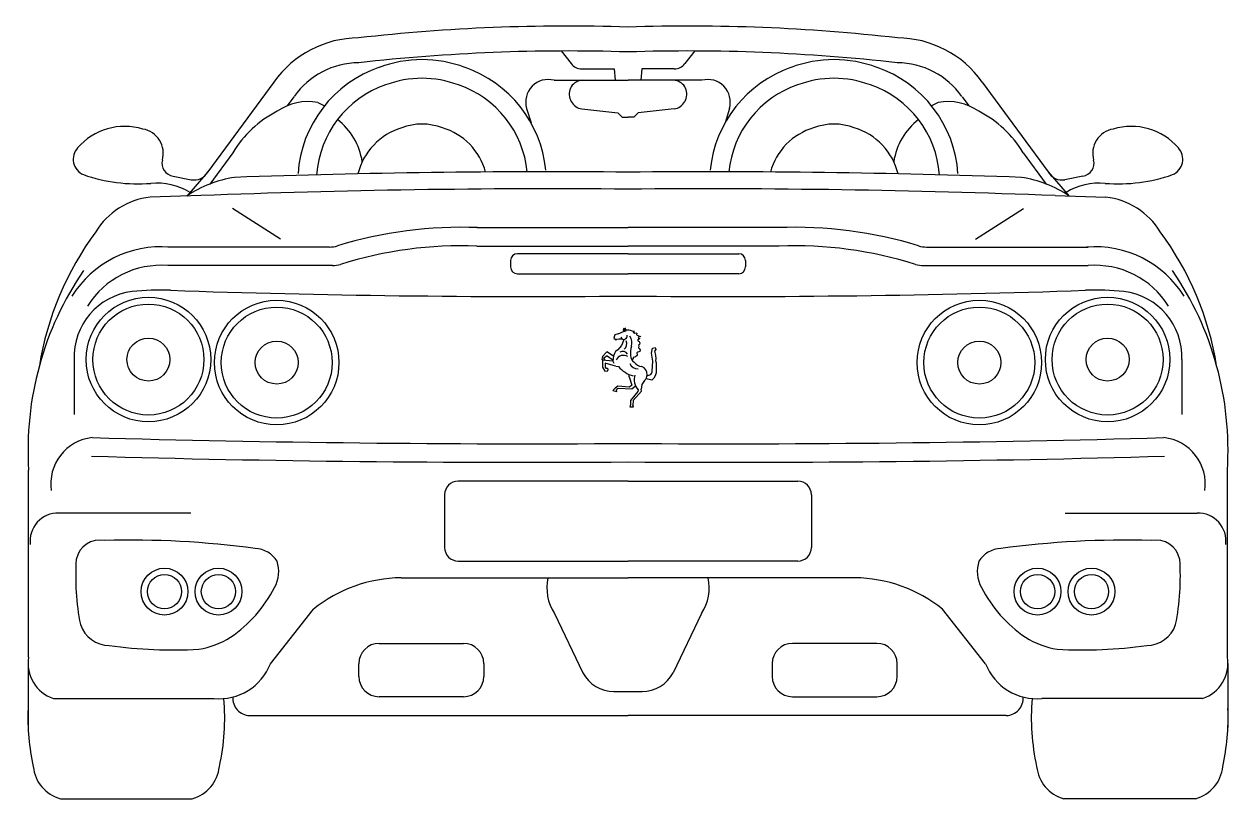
# Model space of a CAD drawing. Header units: millimetres. Extents: x 15923 to 18373, y 18976 to 20547.
import ezdxf

# ---------------------------------------------------------------- set-up
doc = ezdxf.new("R2010")
doc.units = ezdxf.units.MM

# ---------------------------------------------------------------- blocks, each defined once
blk = doc.blocks.new('Modena Spyder-trasera')
for p, q in [((444.282, 16.085), (444.913, 15.282)), ((452.766, 16.085), (452.135, 15.282)), ((445.59, 14.953), (447.638, 14.953)), ((447.638, 14.953), (447.719, 14.226)), ((449.41, 14.953), (449.329, 14.226)), ((451.458, 14.953), (449.41, 14.953)), ((426.076, 14.118), (421.893, 8.433)), ((443.838, 14.226), (445.656, 14.226)), ((445.656, 14.226), (448.524, 14.226)), ((451.392, 14.226), (448.524, 14.226)), ((453.21, 14.226), (451.392, 14.226)), ((470.972, 14.118), (475.155, 8.433)), ((427.347, 13.182), (426.93, 12.615)), ((469.701, 13.182), (470.119, 12.615)), ((428.874, 12.819), (429.292, 12.614)), ((442.099, 12.448), (442.376, 11.53)), ((444.886, 12.98), (444.931, 12.889)), ((445.606, 12.418), (447.881, 12.166)), ((451.442, 12.418), (449.168, 12.166)), ((452.162, 12.98), (452.117, 12.889)), ((454.949, 12.448), (454.672, 11.53)), ((468.174, 12.819), (467.756, 12.614)), ((447.881, 12.166), (448.163, 11.883)), ((448.163, 11.883), (448.524, 11.883)), ((448.885, 11.883), (448.524, 11.883)), ((449.168, 12.166), (448.885, 11.883)), ((423.467, 9.623), (422.01, 7.648)), ((473.581, 9.623), (475.038, 7.648)), ((421.893, 8.433), (420.558, 6.892)), ((475.155, 8.433), (476.49, 6.892)), ((419.697, 8.156), (420.845, 7.926)), ((477.351, 8.156), (476.203, 7.926)), ((421.441, 6.917), (418.229, 6.826)), ((475.607, 6.917), (478.819, 6.826)), ((426.489, 4.166), (423.46, 6.092)), ((470.559, 4.166), (473.588, 6.092)), ((438.943, 4.89), (448.524, 4.89)), ((458.105, 4.89), (448.524, 4.89)), ((429.609, 3.659), (419.364, 3.659)), ((438.943, 3.713), (448.524, 3.713)), ((448.524, 3.232), (441.509, 3.232)), ((458.105, 3.713), (448.524, 3.713)), ((448.524, 3.232), (455.54, 3.232)), ((467.439, 3.659), (477.684, 3.659)), ((429.788, 2.482), (419.364, 2.482)), ((441.078, 2.801), (441.078, 2.4)), ((455.97, 2.801), (455.97, 2.4)), ((467.26, 2.482), (477.684, 2.482)), ((441.509, 1.969), (448.524, 1.969)), ((455.54, 1.969), (448.524, 1.969)), ((448.249, -1.482), (448.225, -1.605)), ((448.249, -1.482), (448.296, -1.652)), ((448.338, -1.467), (448.296, -1.652)), ((448.338, -1.467), (448.373, -1.584)), ((447.677, -1.973), (447.636, -2.107)), ((447.636, -2.107), (447.701, -2.181)), ((447.697, -1.913), (447.677, -1.973)), ((447.891, -1.838), (447.697, -1.913)), ((447.701, -2.181), (447.742, -2.242)), ((447.742, -2.242), (447.826, -2.181)), ((447.826, -2.181), (447.951, -2.163)), ((447.891, -1.838), (448.246, -1.685)), ((447.951, -2.163), (448.109, -2.163)), ((448.109, -2.163), (448.153, -2.167)), ((448.256, -2.197), (448.183, -2.427)), ((448.225, -1.605), (448.242, -1.685)), ((448.246, -1.685), (448.315, -1.671)), ((448.296, -1.652), (448.325, -1.697)), ((448.431, -1.614), (448.354, -1.638)), ((448.373, -1.584), (448.356, -1.65)), ((448.356, -1.65), (448.372, -1.701)), ((448.572, -1.608), (448.431, -1.614)), ((448.679, -1.639), (448.572, -1.608)), ((448.804, -1.662), (448.679, -1.639)), ((448.939, -1.702), (448.804, -1.662)), ((448.86, -1.748), (448.939, -1.702)), ((448.947, -1.812), (448.86, -1.748)), ((449.085, -1.805), (448.947, -1.812)), ((449.085, -1.805), (449.052, -1.901)), ((449.052, -1.901), (449.188, -1.963)), ((449.255, -2.167), (449.139, -2.218)), ((449.139, -2.218), (449.144, -2.293)), ((449.144, -2.293), (449.223, -2.334)), ((449.186, -2.047), (449.163, -2.089)), ((449.163, -2.089), (449.204, -2.112)), ((449.26, -2.038), (449.186, -2.047)), ((449.186, -2.047), (449.186, -2.047)), ((449.188, -1.963), (449.32, -2)), ((449.204, -2.112), (449.246, -2.126)), ((449.246, -2.126), (449.255, -2.167)), ((449.32, -2), (449.26, -2.038)), ((447.176, -2.976), (446.9, -3.281)), ((447.602, -3.252), (447.176, -2.976)), ((447.738, -2.961), (447.668, -3.095)), ((447.872, -2.863), (447.738, -2.961)), ((447.988, -2.729), (447.872, -2.863)), ((448.104, -2.585), (447.988, -2.729)), ((448.183, -2.427), (448.104, -2.585)), ((449.153, -3.012), (449.079, -3.049)), ((449.079, -3.049), (449.098, -3.155)), ((449.283, -2.956), (449.153, -3.012)), ((449.242, -2.52), (449.191, -2.566)), ((449.191, -2.566), (449.214, -2.603)), ((449.214, -2.603), (449.195, -2.738)), ((449.195, -2.738), (449.237, -2.775)), ((449.195, -2.738), (449.195, -2.738)), ((449.214, -2.603), (449.214, -2.603)), ((449.223, -2.334), (449.255, -2.376)), ((449.237, -2.775), (449.297, -2.863)), ((449.265, -2.441), (449.242, -2.52)), ((449.255, -2.376), (449.265, -2.441)), ((449.297, -2.863), (449.283, -2.956)), ((450.02, -3.064), (450.079, -2.74)), ((450.079, -2.74), (450.256, -2.7)), ((450.286, -2.838), (450.197, -2.936)), ((450.197, -2.936), (450.276, -3.182)), ((450.256, -2.7), (450.286, -2.838)), ((413.414, -3.47), (413.414, -6.948)), ((446.9, -3.281), (446.857, -3.446)), ((446.857, -3.446), (446.91, -3.517)), ((446.91, -3.517), (446.9, -3.959)), ((447.561, -3.57), (446.91, -3.517)), ((447.199, -3.23), (446.981, -3.411)), ((446.981, -3.411), (447.07, -3.53)), ((447.07, -3.701), (447.075, -3.953)), ((447.723, -3.9), (447.07, -3.701)), ((447.199, -3.23), (447.568, -3.486)), ((447.575, -3.401), (447.561, -3.57)), ((447.561, -3.57), (447.622, -3.689)), ((447.608, -3.239), (447.575, -3.401)), ((447.668, -3.095), (447.608, -3.239)), ((448.852, -3.429), (448.766, -3.483)), ((448.861, -3.332), (448.852, -3.383)), ((448.852, -3.383), (448.852, -3.429)), ((448.991, -3.308), (448.861, -3.332)), ((449.107, -3.22), (448.991, -3.308)), ((449.098, -3.155), (449.107, -3.22)), ((450.099, -3.566), (450.02, -3.064)), ((450.06, -4.199), (450.099, -3.566)), ((450.286, -3.418), (450.266, -3.527)), ((450.266, -3.527), (450.306, -3.674)), ((450.276, -3.182), (450.286, -3.418)), ((450.306, -3.674), (450.306, -3.841)), ((483.634, -3.47), (483.634, -6.948)), ((446.9, -3.959), (447.048, -4.196)), ((447.201, -4.22), (447.048, -4.196)), ((447.075, -3.953), (447.124, -4.021)), ((447.124, -4.021), (447.234, -4.012)), ((447.255, -4.124), (447.201, -4.22)), ((447.234, -4.012), (447.255, -4.124)), ((447.742, -3.898), (447.914, -3.91)), ((448.602, -4.575), (448.594, -4.412)), ((448.602, -4.575), (448.76, -5.1)), ((450.246, -4.51), (450.168, -4.658)), ((450.315, -4.304), (450.246, -4.51)), ((450.306, -3.841), (450.315, -4.304)), ((447.707, -5.287), (447.569, -5.435)), ((447.875, -5.159), (447.707, -5.287)), ((447.894, -5.297), (447.786, -5.366)), ((448.623, -5.218), (447.875, -5.159)), ((448.76, -5.356), (447.894, -5.297)), ((448.76, -5.1), (448.623, -5.218)), ((449.008, -5.15), (448.76, -5.356)), ((449.38, -5.484), (449.367, -5.34)), ((449.774, -4.717), (449.68, -4.668)), ((450.04, -4.786), (449.774, -4.717)), ((450.168, -4.658), (450.04, -4.786)), ((447.569, -5.435), (447.806, -5.504)), ((447.806, -5.504), (447.786, -5.366)), ((449.154, -5.494), (448.682, -6.074)), ((448.682, -6.074), (448.682, -6.35)), ((448.849, -6.064), (448.829, -6.369)), ((449.38, -5.484), (448.849, -6.064)), ((449.174, -5.386), (449.154, -5.494)), ((448.682, -6.35), (448.632, -6.477)), ((448.632, -6.477), (448.878, -6.458)), ((448.878, -6.458), (448.829, -6.369)), ((410.534, -22.331), (410.534, -10.479)), ((486.514, -22.331), (486.514, -10.479)), ((448.524, -11.176), (437.761, -11.176)), ((448.524, -11.176), (459.287, -11.176)), ((436.9, -12.037), (436.9, -15.377)), ((460.148, -12.037), (460.148, -15.377)), ((412.318, -13.206), (412.318, -13.206)), ((420.818, -13.206), (412.454, -13.206)), ((476.23, -13.206), (484.594, -13.206)), ((484.73, -13.206), (484.73, -13.206)), ((437.761, -16.238), (448.524, -16.238)), ((459.287, -16.238), (448.524, -16.238)), ((434.146, -17.296), (448.524, -17.296)), ((462.902, -17.296), (448.524, -17.296)), ((425.856, -22.75), (428.584, -19.289)), ((443.859, -19.564), (445.659, -23.326)), ((453.189, -19.564), (451.389, -23.326)), ((471.192, -22.75), (468.464, -19.289)), ((432.755, -21.458), (438.096, -21.458)), ((464.293, -21.458), (458.953, -21.458)), ((410.5, -22.728), (410.5, -26.781)), ((431.464, -23.546), (431.464, -22.749)), ((439.387, -22.749), (439.387, -23.546)), ((457.661, -22.749), (457.661, -23.546)), ((465.584, -23.546), (465.584, -22.749)), ((486.548, -22.728), (486.548, -26.781)), ((412.108, -24.953), (422.288, -24.953)), ((438.096, -24.837), (432.755, -24.837)), ((447.624, -24.497), (448.524, -24.497)), ((448.524, -24.497), (449.424, -24.497)), ((458.953, -24.837), (464.293, -24.837)), ((484.94, -24.953), (474.761, -24.953)), ((424.547, -26.024), (448.524, -26.024)), ((472.501, -26.024), (448.524, -26.024)), ((412.55, -31.308), (420.898, -31.308)), ((484.498, -31.308), (476.15, -31.308))]:
    blk.add_line(p, q)
for centre, radius in [((418.125, -3.47), 3.946), ((418.125, -3.47), 3.516), ((426.255, -3.663), 3.946), ((470.793, -3.663), 3.946), ((478.924, -3.47), 3.946), ((478.924, -3.47), 3.516), ((426.255, -3.663), 3.516), ((470.793, -3.663), 3.516), ((418.125, -3.47), 1.363), ((478.924, -3.47), 1.363), ((426.255, -3.663), 1.363), ((470.793, -3.663), 1.363), ((419.145, -18.176), 1.484), ((422.566, -18.176), 1.484), ((474.483, -18.176), 1.484), ((477.903, -18.176), 1.484), ((419.145, -18.176), 1.087), ((422.566, -18.176), 1.087), ((474.483, -18.176), 1.087), ((477.903, -18.176), 1.087)]:
    blk.add_circle(centre, radius)
for centre, radius, start, end in [((444.734, -100.657), 118.321, 88.16441, 96.44871), ((452.314, -100.657), 118.321, 83.55129, 91.83559), ((431.485, 10.287), 6.628, 90.3469, 144.69708), ((465.563, 10.287), 6.628, 35.30292, 89.6531), ((444.74, -102.357), 118.441, 88.16939, 96.44061), ((452.308, -102.357), 118.441, 83.55939, 91.83061), ((431.485, 10.287), 5.05, 90.3469, 144.69708), ((435.468, 7.77), 7.765, 69.49769, 110.50231), ((461.58, 7.77), 7.765, 69.49769, 110.50231), ((465.563, 10.287), 5.05, 35.30292, 89.6531), ((435.26, 7.797), 7.67, 108.86509, 176.13325), ((435.676, 7.797), 7.67, 5.56693, 71.13491), ((445.59, 15.815), 0.861, 218.17393, 270), ((451.458, 15.815), 0.861, 270, 321.82607), ((461.372, 7.797), 7.67, 108.86509, 174.43307), ((461.788, 7.797), 7.67, 3.86675, 71.13491), ((435.26, 7.797), 6.488, 108.86509, 176.13325), ((435.468, 7.77), 6.583, 69.49769, 110.50231), ((435.676, 7.797), 6.488, 5.56693, 71.13491), ((443.464, 12.853), 1.424, 74.79347, 196.48928), ((445.656, 13.365), 0.861, 90, 206.57881), ((451.392, 13.365), 0.861, 333.42119, 90), ((453.584, 12.853), 1.424, 343.51072, 105.20653), ((461.372, 7.797), 6.488, 108.86509, 174.43307), ((461.58, 7.77), 6.583, 69.49769, 110.50231), ((461.788, 7.797), 6.488, 3.86675, 71.13491), ((429.545, 5.966), 7.094, 117.34286, 148.9669), ((428.249, 9.409), 3.467, 79.61314, 124.47442), ((445.701, 13.274), 0.861, 206.57881, 263.66358), ((451.347, 13.274), 0.861, 276.33642, 333.42119), ((468.799, 9.409), 3.467, 55.52558, 100.38686), ((467.503, 5.966), 7.094, 31.0331, 62.65714), ((427.519, 8.433), 4.208, 8.68949, 51.93887), ((469.529, 8.433), 4.208, 128.06113, 171.31051), ((416.624, 7.357), 3.95, 73.1381, 139.07042), ((417.505, 9.595), 1.564, 344.02134, 80.2596), ((435.343, 7.335), 4.053, 106.68434, 166.27383), ((435.468, 7.77), 3.681, 69.49769, 110.50231), ((435.593, 7.335), 4.053, 15.42746, 73.31566), ((461.455, 7.335), 4.053, 106.68434, 164.57254), ((461.58, 7.77), 3.681, 69.49769, 110.50231), ((461.706, 7.335), 4.053, 13.72617, 73.31566), ((479.543, 9.595), 1.564, 99.7404, 195.97866), ((480.424, 7.357), 3.95, 40.92958, 106.8619), ((414.416, 9.224), 1.059, 137.148, 247.26712), ((482.632, 9.224), 1.059, 292.73288, 42.852), ((419.8, 8.965), 0.816, 165.86088, 262.74484), ((421.028, 8.886), 0.977, 259.16863, 332.37508), ((443.702, -564.969), 573.397, 89.517205, 92.010019), ((453.347, -564.969), 573.397, 87.989981, 90.482795), ((476.02, 8.886), 0.977, 207.62492, 280.83137), ((477.248, 8.965), 0.816, 277.25516, 14.13912), ((417.444, 18.08), 10.416, 250.73166, 274.5723), ((418.658, 3.66), 4.055, 58.75301, 95.4267), ((424.779, 0.556), 7.613, 98.98222, 123.66674), ((472.27, 0.556), 7.613, 56.33326, 81.01778), ((478.39, 3.66), 4.055, 84.5733, 121.24699), ((479.604, 18.08), 10.416, 265.4277, 289.26834), ((443.702, -564.969), 572.319, 89.51721, 92.22908), ((453.347, -564.969), 572.319, 87.77092, 90.48279), ((418.763, 2.199), 4.658, 96.59013, 148.61716), ((478.285, 2.199), 4.658, 31.38284, 83.40987), ((430.557, -7.015), 19.6, 143.56981, 170.75135), ((437.914, -21.544), 26.455, 87.66711, 107.14344), ((459.134, -21.544), 26.455, 72.85656, 92.33289), ((466.491, -7.015), 19.6, 9.24865, 36.43019), ((418.912, -2.959), 6.637, 85.2517, 148.20556), ((429.609, 5.381), 1.722, 270, 287.14344), ((437.914, -21.544), 25.278, 87.66711, 107.5158), ((441.509, 2.801), 0.431, 90, 180), ((455.54, 2.801), 0.431, 0, 90), ((459.134, -21.544), 25.278, 72.4842, 92.33289), ((467.439, 5.381), 1.722, 252.85656, 270), ((478.136, -2.959), 6.637, 31.79444, 94.7483), ((418.912, -2.959), 5.46, 85.2517, 148.20556), ((429.788, 4.204), 1.722, 270, 287.5158), ((441.509, 2.4), 0.431, 180, 270), ((455.54, 2.4), 0.431, 270, 0), ((467.26, 4.204), 1.722, 252.4842, 270), ((478.136, -2.959), 5.46, 31.79444, 94.7483), ((430.667, -9.202), 20.174, 145.69223, 183.6296), ((466.381, -9.202), 20.174, 356.3704, 34.30777), ((417.599, -3.311), 4.187, 96.93798, 182.16931), ((418.895, -18.552), 19.481, 88.16047, 95.30885), ((442.483, 668.212), 667.688, 268.029165, 270.518399), ((454.565, 668.212), 667.688, 269.481601, 271.970835), ((478.153, -18.552), 19.481, 84.69115, 91.83953), ((479.449, -3.311), 4.187, 357.83069, 83.06202), ((448.263, -1.981), 0.216, 199.39391, 16.34341), ((448.04, -2.474), 0.41, 306.33326, 26.17829), ((447.903, -2.439), 0.869, 347.21466, 31.72117), ((448.175, -3.356), 0.399, 35.75457, 116.18914), ((450.12, -3.091), 1.445, 161.47589, 185.20736), ((448.24, -3.706), 0.503, 57.5445, 155.50645), ((449.149, -3.505), 0.549, 203.53661, 270.89568), ((449.233, -3.188), 0.552, 183.45844, 233.98239), ((449.535, -3.119), 0.812, 219.40079, 260.40154), ((449.328, -2.706), 1.857, 220.42187, 255.05789), ((449.844, -4.738), 0.932, 162.06931, 224.02316), ((449.248, -4.385), 0.489, 354.54804, 71.84047), ((449.254, -4.445), 0.481, 312.13818, 1.57265), ((449.782, -4.199), 0.278, 258.06679, 4.7466), ((450.01, -5.28), 0.646, 132.13818, 185.31775), ((414.872, -11.339), 2.937, 96.26916, 188.24331), ((442.189, 976.99), 985.797, 268.393441, 270.367778), ((454.859, 976.99), 985.797, 269.632222, 271.606559), ((482.176, -11.339), 2.937, 351.75669, 83.73084), ((442.189, 976.99), 986.973, 268.393441, 270.367778), ((454.859, 976.99), 986.973, 269.632222, 271.606559), ((437.761, -12.037), 0.861, 90, 180), ((459.287, -12.037), 0.861, 0, 90), ((412.386, -14.967), 1.762, 87.78712, 187.55144), ((484.662, -14.967), 1.762, 352.44856, 92.21288), ((415.049, -16.444), 1.531, 78.57348, 168.38528), ((417.086, -72.831), 57.915, 82.24591, 91.71543), ((479.962, -72.831), 57.915, 88.28457, 97.75409), ((481.999, -16.444), 1.531, 11.61472, 101.42652), ((424.831, -17.161), 1.716, 32.39465, 87.67178), ((437.761, -15.377), 0.861, 180, 270), ((459.287, -15.377), 0.861, 270, 0), ((472.217, -17.161), 1.716, 92.32822, 147.60535), ((429.502, -17.188), 15.988, 176.22472, 191.11525), ((424.314, -16.897), 2.071, 330.67238, 18.44049), ((472.734, -16.897), 2.071, 161.55951, 209.32762), ((467.546, -17.188), 15.988, 348.88475, 3.77528), ((434.303, -26.492), 9.198, 90.97671, 128.44603), ((446.374, -17.939), 2.994, 167.59669, 212.86081), ((450.674, -17.939), 2.994, 327.13919, 12.40331), ((462.745, -26.492), 9.198, 51.55397, 89.02329), ((418.581, -14.061), 8.465, 304.16991, 332.94867), ((478.467, -14.061), 8.465, 207.05133, 235.83009), ((415.681, -19.618), 1.978, 199.25066, 268.92497), ((481.367, -19.618), 1.978, 271.07503, 340.74934), ((420.384, -16.352), 5.561, 279.69054, 302.05817), ((476.664, -16.352), 5.561, 237.94183, 260.30946), ((419.727, 7.905), 29.782, 262.12063, 273.06582), ((432.755, -22.749), 1.292, 90, 180), ((438.096, -22.749), 1.292, 0, 90), ((458.953, -22.749), 1.292, 90, 180), ((464.293, -22.749), 1.292, 0, 90), ((477.321, 7.905), 29.782, 266.93418, 277.87937), ((412.843, -22.728), 2.343, 170.23815, 251.71969), ((422.621, -21.502), 3.467, 264.47489, 338.89724), ((474.427, -21.502), 3.467, 201.10276, 275.52511), ((484.205, -22.728), 2.343, 288.28031, 9.76185), ((432.755, -23.546), 1.292, 180, 270), ((438.096, -23.546), 1.292, 270, 0), ((447.624, -22.264), 2.233, 208.39697, 270), ((449.424, -22.264), 2.233, 270, 331.60303), ((458.953, -23.546), 1.292, 180, 270), ((464.293, -23.546), 1.292, 270, 0), ((408.739, -26.18), 14.222, 347.45718, 4.93378), ((424.551, -24.946), 1.078, 175.5174, 269.78564), ((472.497, -24.946), 1.078, 270.21436, 4.4826), ((488.309, -26.18), 14.222, 175.06622, 192.54282), ((424.709, -26.18), 14.222, 177.57735, 192.54282), ((472.339, -26.18), 14.222, 347.45718, 2.42265), ((413.184, -29.025), 2.37, 185.89834, 254.49401), ((420.264, -29.025), 2.37, 285.50599, 354.10166), ((476.784, -29.025), 2.37, 185.89834, 254.49401), ((483.864, -29.025), 2.37, 285.50599, 354.10166)]:
    blk.add_arc(centre, radius, start, end)

msp = doc.modelspace()

# ---------------------------------------------------------------- block references
at = {"xscale": 32, "yscale": 32, "zscale": 32}
msp.add_blockref('Modena Spyder-trasera', (2795.4, 19978.3), dxfattribs=at)

doc.saveas('drawing.dxf')
